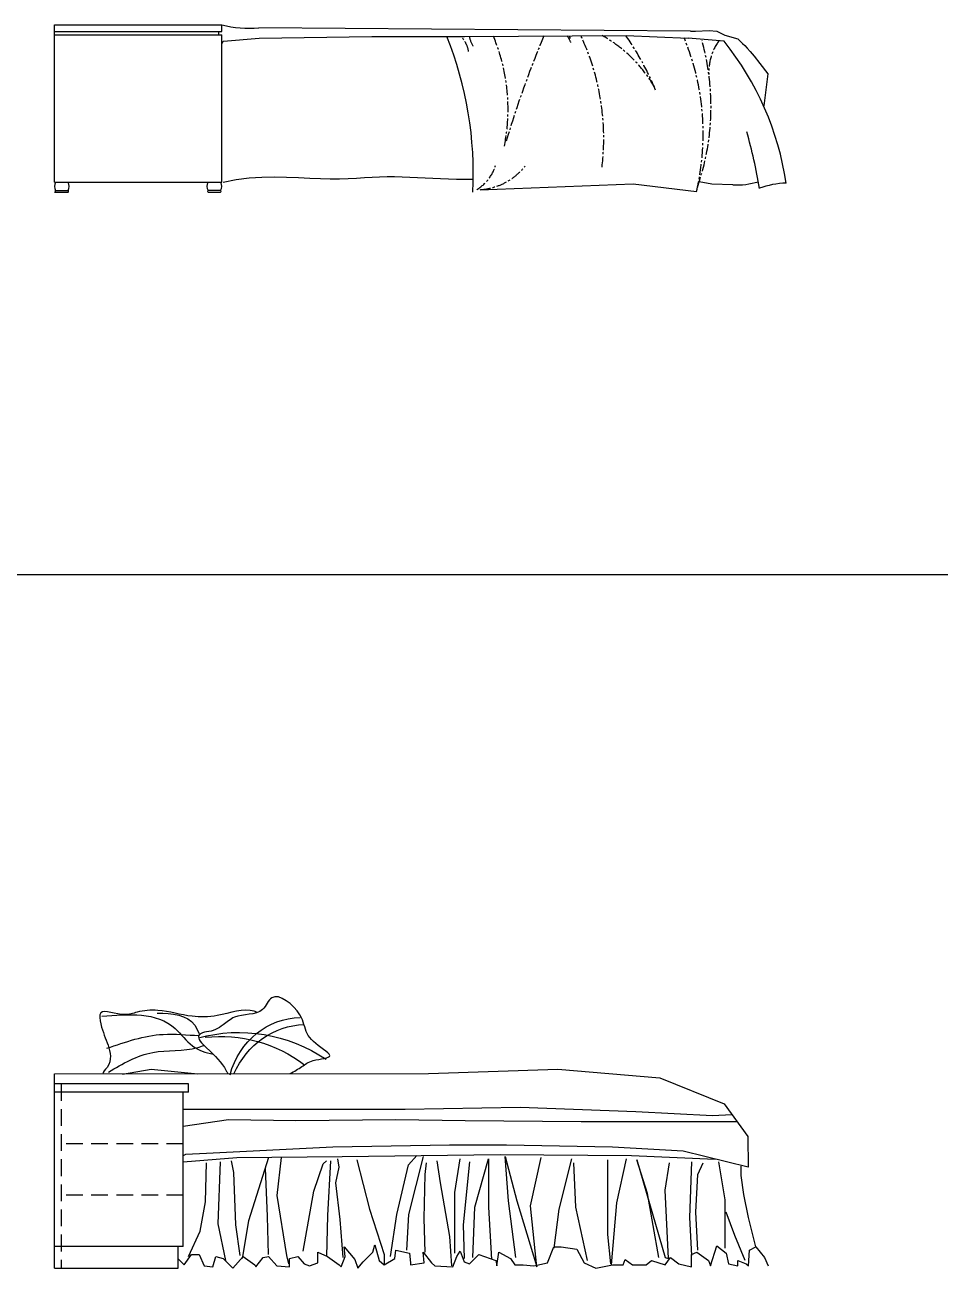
# Model space of a CAD drawing. Header units: millimetres. Extents: x 30176 to 68715, y 55479 to 72995.
# Drawn here: x 40585 to 43317, y 64050 to 67763 of the extents above; entities that cross this region are included whole.
import ezdxf

# ---------------------------------------------------------------- set-up
doc = ezdxf.new("R2010")
doc.units = ezdxf.units.MM
doc.linetypes.add('CENTER', pattern=[50.8, 31.75, -6.35, 6.35, -6.35])
doc.linetypes.add('DASHED2', pattern=[0.375, 0.25, -0.125])
doc.layers.add('www.cad-blocks.net', color=7, linetype='Continuous')

# ---------------------------------------------------------------- blocks, each defined once
blk = doc.blocks.new('A$C7D6176B8')
for p, q in [((0, 500), (500, 500)), ((0, 30), (0, 500)), ((500, 480), (500, 500)), ((1899.4, 481.5), (610.1, 491.4)), ((1914.5, 481.5), (1955.5, 482.9)), ((1955.5, 482.9), (1978.1, 481.1)), ((0, 480), (491, 480)), ((0, 470), (491, 470)), ((491, 470), (491, 480)), ((491, 480), (500, 480)), ((491, 470), (500, 470)), ((500, 30), (500, 470)), ((504.7, 450.9), (611.8, 460.3)), ((611.8, 460.3), (947.9, 465.4)), ((947.9, 465.4), (1224.9, 465.4)), ((1224.9, 465.4), (1707.4, 468.5)), ((1707.4, 468.5), (1892.9, 460.3)), ((2000, 450.9), (1892.9, 460.3)), ((1899.4, 481.5), (1914.5, 481.5)), ((1978.1, 481.1), (2001.9, 468.8)), ((2001.9, 468.8), (2040.4, 458.7)), ((2040.4, 458.7), (2042.6, 456.5)), ((2042.6, 456.5), (2048.6, 450.7)), ((2048.6, 450.7), (2054.8, 444.4)), ((2054.8, 444.4), (2061.3, 437.9)), ((2061.3, 437.9), (2068.4, 430.6)), ((2068.4, 430.6), (2077.3, 420.9)), ((2077.3, 420.9), (2089.5, 406.3)), ((2089.5, 406.3), (2106.5, 384.8)), ((2106.5, 384.8), (2129.8, 354)), ((2129.8, 354), (2118.8, 257.8)), ((542.8, 37.4), (504.4, 29.5)), ((581.2, 42.2), (542.8, 37.4)), ((619.3, 44.6), (581.2, 42.2)), ((656.8, 45.1), (619.3, 44.6)), ((693.4, 44.3), (656.8, 45.1)), ((728.7, 42.8), (693.4, 44.3)), ((762.4, 41.1), (728.7, 42.8)), ((794.2, 39.7), (762.4, 41.1)), ((823.8, 39.2), (794.2, 39.7)), ((851.5, 39.5), (823.8, 39.2)), ((877.5, 40.3), (851.5, 39.5)), ((902.2, 41.4), (877.5, 40.3)), ((925.8, 42.7), (902.2, 41.4)), ((948.7, 44), (925.8, 42.7)), ((971.1, 45.1), (948.7, 44)), ((993.4, 45.7), (971.1, 45.1)), ((1015.9, 45.7), (993.4, 45.7)), ((1038.4, 45.2), (1015.9, 45.7)), ((1061.1, 44.3), (1038.4, 45.2)), ((1084, 43.2), (1061.1, 44.3)), ((1107, 42), (1084, 43.2)), ((1130.1, 40.8), (1107, 42)), ((1153.4, 39.7), (1130.1, 40.8)), ((1176.7, 38.9), (1153.4, 39.7)), ((1200.2, 38.4), (1176.7, 38.9)), ((1223.5, 38.3), (1200.2, 38.4)), ((1246.5, 38.5), (1223.5, 38.3)), ((1250.6, 38.6), (1246.5, 38.5)), ((0, 30), (500, 30)), ((0, 0.2), (40.7, 0.2)), ((3.7, 5.3), (40.7, 5.3)), ((496.3, 5.3), (459.3, 5.3)), ((459.3, 0.2), (496.3, 0.2)), ((1271.2, 7.8), (1728.1, 25.2)), ((1728.1, 25.2), (1917.3, 2.4)), ((1963, 24.5), (1925.6, 31.3)), ((2025.6, 22.1), (1963, 24.5))]:
    blk.add_line(p, q)
for centre, radius, start, end in [((580, 816.6), 326.6, 255.8222, 275.2913), ((1159.5, -84.8), 846, 140.7123, 141.2194), ((162, 57.9), 1088.7, 356.9644, 21.9816), ((1310.6, -102.6), 884.1, 8.4722, 38.7595), ((696.5, -216.1), 1427.1, 9.19, 16.1543), ((22.6, 17.6), 22.5, 146.4785, 213.1239), ((5.1, 2.8), 2.86, 117.7406, 254.8671), ((21.9, 17.6), 22.5, 326.8761, 33.5215), ((39.6, 2.8), 2.76, 293.4325, 66.5675), ((478.1, 17.6), 22.5, 146.4785, 213.1239), ((460.4, 2.8), 2.76, 113.4325, 246.5675), ((494.9, 2.8), 2.86, 285.1329, 62.2594), ((477.4, 17.6), 22.5, 326.8761, 33.5215), ((2035.5, 252.8), 230.9, 267.5525, 286.7429), ((2195.9, -235.6), 263.5, 92.3553, 110.1011)]:
    blk.add_arc(centre, radius, start, end)
at = {"linetype": 'CENTER'}
for centre, radius, start, end in [((1147.6, 403.6), 91, 10.8306, 42.7419), ((1355.7, 492.7), 120.2, 193.0743, 209.5349), ((792.3, 248.5), 562.3, 348.671, 22.7521), ((4314.6, -733.1), 3095, 157.1858, 163.3753), ((1469.4, 418.3), 78.3, 21.4299, 38.7814), ((1579.7, 468.7), 41.4, 181.768, 193.0526), ((917.6, 161), 722.7, 353.2023, 25.104), ((1432.9, 105.9), 415.1, 30.0107, 60.7689), ((1012.3, -15.3), 845.7, 22.2499, 34.8905), ((1184.5, 174.3), 752.7, 346.7967, 22.374), ((1225.2, 255.6), 735.4, 340.8688, 15.582), ((2110.8, 359.8), 156.7, 143.8318, 182.8396), ((1193.8, 118.5), 129.5, 301.2467, 342.8023), ((1258.9, 194.5), 187.1, 273.7429, 321.7887)]:
    blk.add_arc(centre, radius, start, end, dxfattribs=at)
blk = doc.blocks.new('A$C360332E5')
for p, q in [((203.6, 579.2), (289.1, 594.1)), ((289.1, 594.1), (428.2, 580.4)), ((0, 580), (1117, 581.1)), ((0, 0), (0, 580)), ((1117, 581.1), (1503.5, 593.7)), ((1503.5, 593.7), (1808.3, 568.6)), ((1808.3, 568.6), (2000, 490.1)), ((400, 550), (0, 550)), ((400, 525), (0, 525)), ((385, 65), (385, 525)), ((400, 525), (400, 550)), ((2000, 490.1), (2070.8, 392.7)), ((385, 474.4), (1047.8, 474.4)), ((1047.8, 474.4), (1390.4, 480.7)), ((1390.4, 480.7), (1736, 468.1)), ((1736, 468.1), (1965.4, 455.5)), ((1965.4, 455.5), (2023.1, 458.3)), ((519.9, 443), (385, 422.9)), ((721, 439.8), (519.9, 443)), ((1019.6, 443), (721, 439.8)), ((1227, 439.8), (1019.6, 443)), ((1572.6, 436.7), (1227, 439.8)), ((2038.8, 436.7), (1572.6, 436.7)), ((2070.8, 392.7), (2071.7, 301.7)), ((391.1, 339.4), (385, 334.9)), ((453.9, 342.5), (391.1, 339.4)), ((831, 361.3), (453.9, 342.5)), ((1179.8, 367.6), (831, 361.3)), ((859.3, 333.1), (1330.7, 339.4)), ((1057.3, 308), (1082.4, 336.2)), ((1349.5, 367.6), (1179.8, 367.6)), ((1330.7, 339.4), (1723.5, 336.2)), ((1666.9, 361.3), (1349.5, 367.6)), ((1877.4, 348.8), (1666.9, 361.3)), ((1723.5, 336.2), (1973.2, 325.6)), ((2071.7, 301.7), (1877.4, 348.8)), ((385, 317.6), (545.1, 329.9)), ((450.8, 198.1), (453.9, 314.2)), ((494.8, 317.4), (488.5, 132.1)), ((535.6, 286), (529.3, 320.5)), ((545.1, 329.9), (859.3, 333.1)), ((639.3, 329.9), (579.6, 141.6)), ((636.2, 154.1), (629.9, 298.5)), ((677, 329.9), (664.5, 216.9)), ((774.5, 229.5), (802.7, 311.1)), ((802.7, 311.1), (812.2, 320.5)), ((824.7, 320.5), (815.3, 157.3)), ((840.4, 254.6), (849.9, 301.7)), ((849.9, 301.7), (846.7, 326.8)), ((903.3, 323.7), (941, 176.1)), ((1022.7, 160.4), (1057.3, 308)), ((1101.3, 333.1), (1057.3, 160.4)), ((1107.5, 279.7), (1110.7, 314.2)), ((1142.1, 320.5), (1151.5, 254.6)), ((1195.5, 226.3), (1211.2, 326.8)), ((1239.5, 317.4), (1220.7, 129)), ((1255.2, 182.4), (1296.1, 326.8)), ((1296.1, 326.8), (1296.1, 182.4)), ((1355.8, 201.2), (1346.4, 333.1)), ((1346.4, 333.1), (1380.9, 201.2)), ((1421.8, 185.5), (1453.2, 329.9)), ((1544.3, 326.8), (1506.6, 176.1)), ((1556.9, 182.4), (1550.6, 314.2)), ((1651.2, 323.7), (1651.2, 100.7)), ((1679.5, 194.9), (1707.8, 326.8)), ((1770.6, 223.2), (1739.2, 323.7)), ((1739.2, 323.7), (1824, 31.7)), ((1824, 232.6), (1836.6, 314.2)), ((1902.6, 317.4), (1896.3, 151)), ((1921.4, 279.7), (1937.2, 314.2)), ((2003.1, 204.4), (1984.3, 317.4)), ((2050.3, 276.6), (2050.3, 304.8)), ((541.9, 129), (535.6, 286)), ((1104.4, 147.8), (1107.5, 279.7)), ((1915.2, 166.7), (1921.4, 279.7)), ((2059.1, 220.1), (2050.3, 276.6)), ((743, 50.5), (774.5, 229.5)), ((853, 144.7), (840.4, 254.6)), ((1151.5, 254.6), (1179.8, 94.5)), ((1195.5, 44.2), (1195.5, 226.3)), ((1805.2, 31.7), (1770.6, 223.2)), ((1833.5, 28.5), (1824, 232.6)), ((435.1, 110.2), (450.8, 198.1)), ((664.5, 216.9), (692.7, 37.9)), ((1377.8, 31.7), (1355.8, 201.2)), ((1380.9, 201.2), (1440.6, 3.4)), ((1663.8, 9.7), (1679.5, 194.9)), ((2003.1, 59.9), (2003.1, 204.4)), ((2072.7, 151), (2059.1, 220.1)), ((639.3, 41.1), (636.2, 154.1)), ((815.3, 157.3), (812.2, 34.8)), ((941, 176.1), (985, 41.1)), ((1003.8, 34.8), (1022.7, 160.4)), ((1057.3, 160.4), (1051, 53.6)), ((1249, 31.7), (1255.2, 182.4)), ((1296.1, 182.4), (1305.5, 25.4)), ((1440.6, 3.4), (1421.8, 185.5)), ((1506.6, 176.1), (1490.9, 59.9)), ((1591.5, 22.3), (1556.9, 182.4)), ((1896.3, 151), (1902.6, 37.9)), ((1921.4, 53.6), (1915.2, 166.7)), ((2031.4, 97.6), (2006.3, 166.7)), ((2094.3, 63.1), (2072.7, 151)), ((488.5, 132.1), (510.5, 22.3)), ((554.5, 37.9), (541.9, 129)), ((579.6, 141.6), (560.8, 28.5)), ((862.4, 31.7), (853, 144.7)), ((1107.5, 47.4), (1104.4, 147.8)), ((1220.7, 129), (1223.8, 28.5)), ((400.5, 34.8), (435.1, 110.2)), ((1179.8, 94.5), (1186.1, 6.6)), ((1651.2, 100.7), (1660.6, 12.8)), ((2062.8, 22.3), (2031.4, 97.6)), ((385, 65), (0, 65)), ((370, 0), (370, 65)), ((387.9, 9.7), (409.9, 41.1)), ((409.9, 41.1), (431.9, 41.1)), ((431.9, 41.1), (447.6, 6.6)), ((692.7, 37.9), (699, 12.8)), ((787, 16), (787, 47.4)), ((787, 47.4), (815.3, 34.8)), ((868.7, 34.8), (865.6, 63.1)), ((865.6, 63.1), (897, 25.4)), ((922.1, 19.1), (950.4, 47.4)), ((950.4, 47.4), (956.7, 69.3)), ((956.7, 69.3), (969.3, 22.3)), ((985, 41.1), (985, 12.8)), ((1016.4, 28.5), (1019.6, 53.6)), ((1019.6, 53.6), (1060.4, 44.2)), ((1060.4, 44.2), (1063.6, 16)), ((1104.4, 16), (1101.3, 47.4)), ((1101.3, 47.4), (1126.4, 16)), ((1201.8, 34.8), (1211.2, 50.5)), ((1211.2, 50.5), (1223.8, 19.1)), ((1239.5, 12.8), (1267.8, 41.1)), ((1267.8, 41.1), (1318.1, 22.3)), ((1321.2, 6.6), (1327.5, 47.4)), ((1327.5, 47.4), (1362.1, 28.5)), ((1472.1, 16), (1490.9, 63.1)), ((1490.9, 63.1), (1512.9, 63.1)), ((1512.9, 63.1), (1560.1, 56.8)), ((1560.1, 56.8), (1582.1, 16)), ((1902.6, 41.1), (1918.3, 47.4)), ((1902.6, 3.4), (1902.6, 41.1)), ((1918.3, 47.4), (1952.9, 22.3)), ((1959.1, 6.6), (1978, 66.2)), ((1978, 66.2), (2006.3, 44.2)), ((2006.3, 44.2), (2012.6, 12.8)), ((2072.3, 6.6), (2075.4, 53.6)), ((2075.4, 53.6), (2094.3, 63.1)), ((2094.3, 63.1), (2120.3, 31.7)), ((370, 27.6), (387.9, 9.7)), ((447.6, 6.6), (472.8, 3.4)), ((472.8, 3.4), (482.2, 34.8)), ((482.2, 34.8), (504.2, 28.5)), ((504.2, 28.5), (532.5, 0.3)), ((532.5, 0.3), (563.9, 34.8)), ((563.9, 34.8), (598.5, 9.7)), ((598.5, 9.7), (601.6, 3.4)), ((601.6, 3.4), (623.6, 31.7)), ((623.6, 31.7), (639.3, 34.8)), ((639.3, 34.8), (664.5, 6.6)), ((664.5, 6.6), (702.2, 3.4)), ((702.2, 28.5), (727.3, 34.8)), ((702.2, 3.4), (702.2, 28.5)), ((727.3, 34.8), (746.2, 12.8)), ((746.2, 12.8), (761.9, 6.6)), ((761.9, 6.6), (787, 16)), ((815.3, 34.8), (849.9, 9.7)), ((849.9, 9.7), (856.2, 3.4)), ((856.2, 3.4), (868.7, 34.8)), ((897, 25.4), (906.4, 0.3)), ((906.4, 0.3), (922.1, 19.1)), ((969.3, 22.3), (985, 9.7)), ((985, 9.7), (1016.4, 28.5)), ((1063.6, 16), (1063.6, 9.7)), ((1063.6, 9.7), (1104.4, 16)), ((1126.4, 16), (1135.8, 6.6)), ((1135.8, 6.6), (1189.3, 3.4)), ((1189.3, 3.4), (1201.8, 34.8)), ((1223.8, 19.1), (1239.5, 12.8)), ((1318.1, 22.3), (1321.2, 6.6)), ((1362.1, 28.5), (1374.7, 9.7)), ((1374.7, 9.7), (1399.8, 9.7)), ((1399.8, 9.7), (1431.2, 6.6)), ((1431.2, 6.6), (1472.1, 16)), ((1582.1, 16), (1616.6, 0.3)), ((1616.6, 0.3), (1666.9, 9.7)), ((1666.9, 9.7), (1698.3, 9.7)), ((1698.3, 9.7), (1704.6, 25.4)), ((1704.6, 25.4), (1726.6, 9.7)), ((1726.6, 9.7), (1767.5, 9.7)), ((1767.5, 9.7), (1783.2, 22.3)), ((1783.2, 22.3), (1824, 9.7)), ((1824, 9.7), (1839.7, 31.7)), ((1824, 31.7), (1833.5, 28.5)), ((1839.7, 31.7), (1864.9, 12.8)), ((1864.9, 12.8), (1902.6, 3.4)), ((1952.9, 22.3), (1959.1, 6.6)), ((2012.6, 12.8), (2040.9, 6.6)), ((2040.9, 6.6), (2040.9, 22.3)), ((2040.9, 22.3), (2066, 12.8)), ((2066, 12.8), (2072.3, 6.6)), ((2120.3, 31.7), (2130.9, 6.6)), ((0, 0), (370, 0))]:
    blk.add_line(p, q)
at = {"linetype": 'DASHED2', "ltscale": 200}
for p, q in [((20, 550), (20, 0)), ((385, 371), (20, 371)), ((385, 218), (20, 218))]:
    blk.add_line(p, q, dxfattribs=at)
at = {"extrusion": (0, 0, -1)}
for centre, major_axis, start_param, end_param in [((734.5, 507.5), (0, 240.4), 5.006215, 6.281069), ((550.8, 155.5), (0, 548.2), 6.039149, 6.830446), ((750.7, 465.4), (0, 261.8), 5.167516, 6.259636), ((497.2, 207.3), (0, 484.7), 6.177098, 6.886355)]:
    blk.add_ellipse(centre, major_axis=major_axis, ratio=0.913043, start_param=start_param, end_param=end_param, dxfattribs=at)
for points, knots in [([(703.6, 580.7), (716.2, 587.2), (739.2, 601.2), (769.6, 624.3), (839.7, 626.9), (787.1, 664.6), (747.2, 696.5), (744.2, 763.7), (649.5, 838), (623.7, 751), (544.7, 762.4), (502.8, 723.1), (472.8, 706.4), (454.3, 706), (446, 705.8), (417, 691.8), (472.7, 641.4), (500.5, 613.7), (516.2, 583.4), (517.7, 580.5)], [398.180421, 398.180421, 398.180421, 398.180421, 441.698298, 481.716035, 534.169181, 562.460227, 638.682249, 709.509726, 812.632561, 863.699451, 951.062791, 994.681159, 1049.588657, 1049.588657, 1049.588657, 1074.334285, 1125.119788, 1226.423416, 1237.240808, 1237.240808, 1237.240808, 1237.240808]), ([(606.3, 763.3), (603.2, 764.8), (568.6, 778.8), (497.4, 750.7), (401, 747.9), (324.1, 774.2), (253.4, 768), (202.7, 748.9), (128.7, 781.6), (140.6, 712.9), (161.7, 668.4), (175, 613.5), (144.6, 585.6), (144.7, 580.1)], [41.997199, 41.997199, 41.997199, 41.997199, 53.322207, 163.7317, 238.657078, 342.212916, 403.809039, 441.815006, 512.687737, 552.567554, 632.213292, 712.031983, 738.029051, 738.029051, 738.029051, 738.029051]), ([(141.2, 752), (222.8, 758.9), (330.1, 768), (408.2, 657), (451.7, 643.6), (474.1, 639)], [0, 0, 0, 0, 211.530635, 277.96176, 342.095342, 342.095342, 342.095342, 342.095342]), ([(307, 761.8), (351.6, 760), (407.2, 757.7), (429, 706.7), (433.6, 697)], [0, 0, 0, 0, 111.373868, 139.052761, 139.052761, 139.052761, 139.052761]), ([(156.9, 656.4), (212.4, 675.6), (302.3, 706.8), (396.3, 695.9), (432, 694.9)], [0, 0, 0, 0, 164.078276, 265.973695, 265.973695, 265.973695, 265.973695]), ([(161.4, 585.3), (204.2, 610.3), (287.6, 658.9), (391.8, 645.7), (440.3, 662.8), (446.4, 665.2)], [0, 0, 0, 0, 135.888954, 264.546281, 283.136958, 283.136958, 283.136958, 283.136958])]:
    blk.add_open_spline(points, degree=3, knots=knots)
blk = doc.blocks.new('FORMAT')
at = {"color": 155, "true_color": 0x546d8e}
blk.add_line((33904.5, 66121.8), (68715.5, 66121.8), dxfattribs=at)

msp = doc.modelspace()

# ---------------------------------------------------------------- block references
for name, p in [('A$C7D6176B8', (40672.7, 67262.9)), ('A$C360332E5', (40672.7, 64050.3))]:
    msp.add_blockref(name, p)
at = {"layer": 'www.cad-blocks.net'}
msp.add_blockref('FORMAT', (0, 0), dxfattribs=at)

doc.saveas('drawing.dxf')
